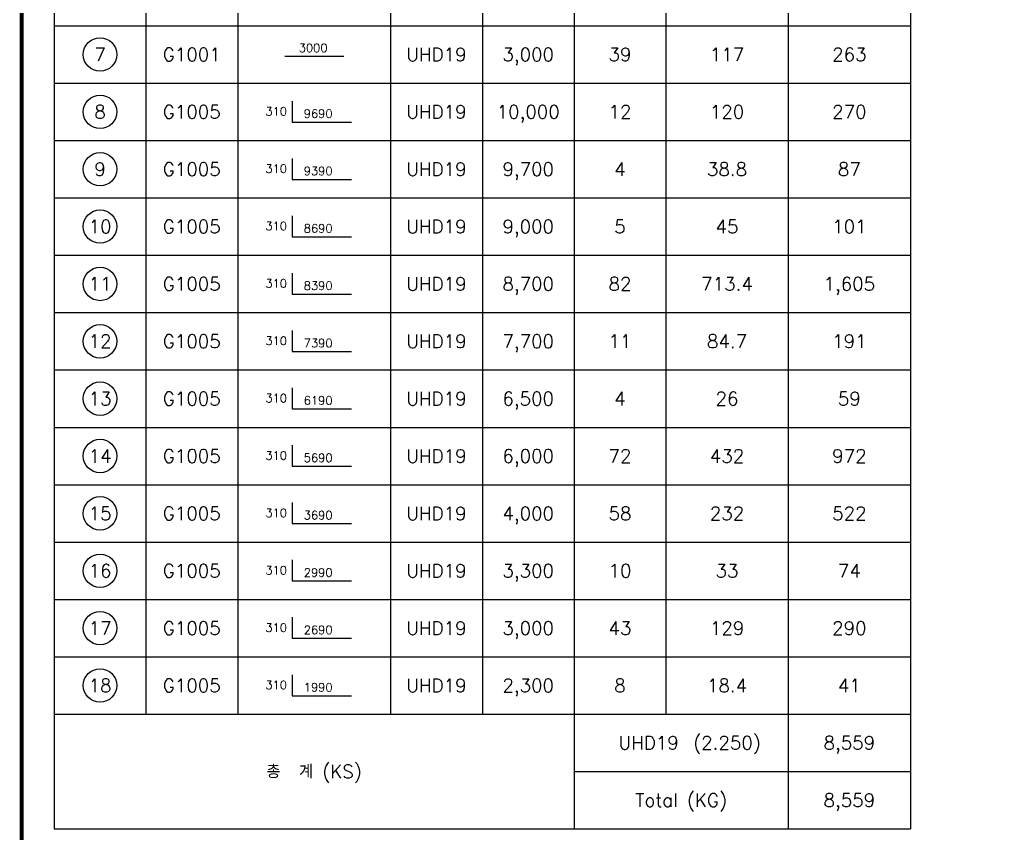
# Model space of a CAD drawing. Header units: millimetres. Extents: x 321717 to 696608, y -514806 to -16026.
# Drawn here: x 539249 to 549621, y -191872 to -183365 of the extents above; entities that cross this region are included whole.
import ezdxf
from ezdxf.enums import TextEntityAlignment as Align

# ---------------------------------------------------------------- set-up
doc = ezdxf.new("R2010")
doc.units = ezdxf.units.MM
doc.header["$LTSCALE"] = 65
doc.layers.add('FORM-L', color=7, linetype='Continuous')
doc.layers.add('XDIM', color=7, linetype='Continuous')
doc.layers.add('TEXT', color=3, linetype='Continuous', lineweight=9)
doc.styles.add('XRebar', font='Romans.shx', dxfattribs={"bigfont": 'whgtxt.shx'})
doc.styles.add('XRebar2', font='Romans.shx')

# ---------------------------------------------------------------- blocks, each defined once
blk = doc.blocks.new('zsdfhetshts')
at = {"layer": 'FORM-L', "const_width": 32.6}
blk.add_lwpolyline([(504, 504), (14616, 504), (14616, 19296), (504, 19296)], close=True, dxfattribs=at)
blk = doc.blocks.new('DHS_G1001')
at = {"layer": 'XDIM', "color": 1, "linetype": 'Continuous', "ltscale": 2.29892e-317}
blk.add_lwpolyline([(-768, -45), (780, -45)], dxfattribs=at)
at = {"layer": 'XDIM', "color": 3, "linetype": 'Continuous', "ltscale": 2.29892e-317, "style": 'XRebar2'}
blk.add_attdef('A', text='', height=219, dxfattribs=at).set_placement((-27, -3), align=Align.BOTTOM_CENTER)
blk = doc.blocks.new('DHS_G1005')
at = {"layer": 'XDIM', "color": 1, "linetype": 'Continuous', "ltscale": 2.29892e-317}
blk.add_lwpolyline([(-573, 282), (-573, -267), (975, -267)], dxfattribs=at)
at = {"layer": 'XDIM', "color": 3, "linetype": 'Continuous', "ltscale": 2.29892e-317, "style": 'XRebar2'}
blk.add_attdef('A', text='', height=219, dxfattribs=at).set_placement((-708, -162), align=Align.BOTTOM_RIGHT)
blk.add_attdef('B', text='', height=219, dxfattribs=at).set_placement((105, -222), align=Align.BOTTOM_CENTER)

msp = doc.modelspace()

# ---------------------------------------------------------------- linework, layer by layer
at = {"layer": 'XDIM', "color": 30, "linetype": 'Continuous', "ltscale": 1.17742e-311}
for p, q in [((539608.2, -179327.5), (539608.2, -191827.5)), ((540568.2, -179327.5), (540568.2, -190627.5)), ((541528.2, -179327.5), (541528.2, -190627.5)), ((543128.2, -179327.5), (543128.2, -190627.5)), ((544088.2, -179327.5), (544088.2, -190627.5)), ((545048.2, -179327.5), (545048.2, -191827.5)), ((546008.2, -179327.5), (546008.2, -190627.5)), ((547288.2, -179327.5), (547288.2, -191827.5)), ((548568.2, -179327.5), (548568.2, -191827.5)), ((539608.2, -183427.5), (548568.2, -183427.5)), ((539608.2, -184027.5), (548568.2, -184027.5)), ((539608.2, -184627.5), (548568.2, -184627.5)), ((539608.2, -185227.5), (548568.2, -185227.5)), ((539608.2, -185827.5), (548568.2, -185827.5)), ((539608.2, -186427.5), (548568.2, -186427.5)), ((539608.2, -187027.5), (548568.2, -187027.5)), ((539608.2, -187627.5), (548568.2, -187627.5)), ((539608.2, -188227.5), (548568.2, -188227.5)), ((539608.2, -188827.5), (548568.2, -188827.5)), ((539608.2, -189427.5), (548568.2, -189427.5)), ((539608.2, -190027.5), (548568.2, -190027.5)), ((539608.2, -190627.5), (548568.2, -190627.5)), ((545048.2, -191227.5), (548568.2, -191227.5)), ((539608.2, -191827.5), (548568.2, -191827.5))]:
    msp.add_line(p, q, dxfattribs=at)
at = {"layer": 'XDIM', "color": 50, "linetype": 'Continuous', "ltscale": 1.17742e-311}
for centre in [(540088.2, -183727.5), (540088.2, -184327.5), (540088.2, -184927.5), (540088.2, -185527.5), (540088.2, -186127.5), (540088.2, -186727.5), (540088.2, -187327.5), (540088.2, -187927.5), (540088.2, -188527.5), (540088.2, -189127.5), (540088.2, -189727.5), (540088.2, -190327.5)]:
    msp.add_circle(centre, 175, dxfattribs=at)

# ---------------------------------------------------------------- block references
at = {"layer": 'TEXT', "color": 4, "xscale": 1.2, "yscale": 1.2, "zscale": 1.2}
msp.add_blockref('zsdfhetshts', (538663.6, -200101), dxfattribs=at)
at = {"layer": 'XDIM', "color": 50, "linetype": 'Continuous', "ltscale": 1.17742e-311, "xscale": 0.4, "yscale": 0.4, "zscale": 0.4}
for name, p, values in [('DHS_G1001', (542328.2, -183727.5), {'A': '3000'}), ('DHS_G1005', (542328.2, -184327.5), {'A': '310', 'B': '9690'}), ('DHS_G1005', (542328.2, -184927.5), {'A': '310', 'B': '9390'}), ('DHS_G1005', (542328.2, -185527.5), {'A': '310', 'B': '8690'}), ('DHS_G1005', (542328.2, -186127.5), {'A': '310', 'B': '8390'}), ('DHS_G1005', (542328.2, -186727.5), {'A': '310', 'B': '7390'}), ('DHS_G1005', (542328.2, -187327.5), {'A': '310', 'B': '6190'}), ('DHS_G1005', (542328.2, -187927.5), {'A': '310', 'B': '5690'}), ('DHS_G1005', (542328.2, -188527.5), {'A': '310', 'B': '3690'}), ('DHS_G1005', (542328.2, -189127.5), {'A': '310', 'B': '2990'}), ('DHS_G1005', (542328.2, -189727.5), {'A': '310', 'B': '2690'}), ('DHS_G1005', (542328.2, -190327.5), {'A': '310', 'B': '1990'})]:
    msp.add_blockref(name, p, dxfattribs=at).add_auto_attribs(values)

# ---------------------------------------------------------------- texts
at = {"layer": 'XDIM', "color": 50, "linetype": 'Continuous', "ltscale": 1.17742e-311, "style": 'XRebar'}
for s, p in [('7', (540088.2, -183727.5)), ('G1001', (541048.2, -183727.5)), ('UHD19', (543608.2, -183727.5)), ('3,000', (544568.2, -183727.5)), ('39', (545528.2, -183727.5)), ('117', (546648.2, -183727.5)), ('263', (547928.2, -183727.5)), ('8', (540088.2, -184327.5)), ('G1005', (541048.2, -184327.5)), ('UHD19', (543608.2, -184327.5)), ('10,000', (544568.2, -184327.5)), ('12', (545528.2, -184327.5)), ('120', (546648.2, -184327.5)), ('270', (547928.2, -184327.5)), ('9', (540088.2, -184927.5)), ('G1005', (541048.2, -184927.5)), ('UHD19', (543608.2, -184927.5)), ('9,700', (544568.2, -184927.5)), ('4', (545528.2, -184927.5)), ('38.8', (546648.2, -184927.5)), ('87', (547928.2, -184927.5)), ('10', (540088.2, -185527.5)), ('G1005', (541048.2, -185527.5)), ('UHD19', (543608.2, -185527.5)), ('9,000', (544568.2, -185527.5)), ('5', (545528.2, -185527.5)), ('45', (546648.2, -185527.5)), ('101', (547928.2, -185527.5)), ('11', (540088.2, -186127.5)), ('G1005', (541048.2, -186127.5)), ('UHD19', (543608.2, -186127.5)), ('8,700', (544568.2, -186127.5)), ('82', (545528.2, -186127.5)), ('713.4', (546648.2, -186127.5)), ('1,605', (547928.2, -186127.5)), ('12', (540088.2, -186727.5)), ('G1005', (541048.2, -186727.5)), ('UHD19', (543608.2, -186727.5)), ('7,700', (544568.2, -186727.5)), ('11', (545528.2, -186727.5)), ('84.7', (546648.2, -186727.5)), ('191', (547928.2, -186727.5)), ('13', (540088.2, -187327.5)), ('G1005', (541048.2, -187327.5)), ('UHD19', (543608.2, -187327.5)), ('6,500', (544568.2, -187327.5)), ('4', (545528.2, -187327.5)), ('26', (546648.2, -187327.5)), ('59', (547928.2, -187327.5)), ('14', (540088.2, -187927.5)), ('G1005', (541048.2, -187927.5)), ('UHD19', (543608.2, -187927.5)), ('6,000', (544568.2, -187927.5)), ('72', (545528.2, -187927.5)), ('432', (546648.2, -187927.5)), ('972', (547928.2, -187927.5)), ('15', (540088.2, -188527.5)), ('G1005', (541048.2, -188527.5)), ('UHD19', (543608.2, -188527.5)), ('4,000', (544568.2, -188527.5)), ('58', (545528.2, -188527.5)), ('232', (546648.2, -188527.5)), ('522', (547928.2, -188527.5)), ('16', (540088.2, -189127.5)), ('G1005', (541048.2, -189127.5)), ('UHD19', (543608.2, -189127.5)), ('3,300', (544568.2, -189127.5)), ('10', (545528.2, -189127.5)), ('33', (546648.2, -189127.5)), ('74', (547928.2, -189127.5)), ('17', (540088.2, -189727.5)), ('G1005', (541048.2, -189727.5)), ('UHD19', (543608.2, -189727.5)), ('3,000', (544568.2, -189727.5)), ('43', (545528.2, -189727.5)), ('129', (546648.2, -189727.5)), ('290', (547928.2, -189727.5)), ('18', (540088.2, -190327.5)), ('G1005', (541048.2, -190327.5)), ('UHD19', (543608.2, -190327.5)), ('2,300', (544568.2, -190327.5)), ('8', (545528.2, -190327.5)), ('18.4', (546648.2, -190327.5)), ('41', (547928.2, -190327.5)), ('(2.250)', (546648.2, -190927.5)), ('UHD19', (545828.2, -190927.5)), ('8,559', (547928.2, -190927.5)), ('총  계 (KS)', (542328.2, -191227.5)), ('Total (KG)', (546168.2, -191527.5)), ('8,559', (547928.2, -191527.5))]:
    msp.add_text(s, height=140, dxfattribs=at).set_placement(p, align=Align.MIDDLE_CENTER)

doc.saveas('drawing.dxf')
